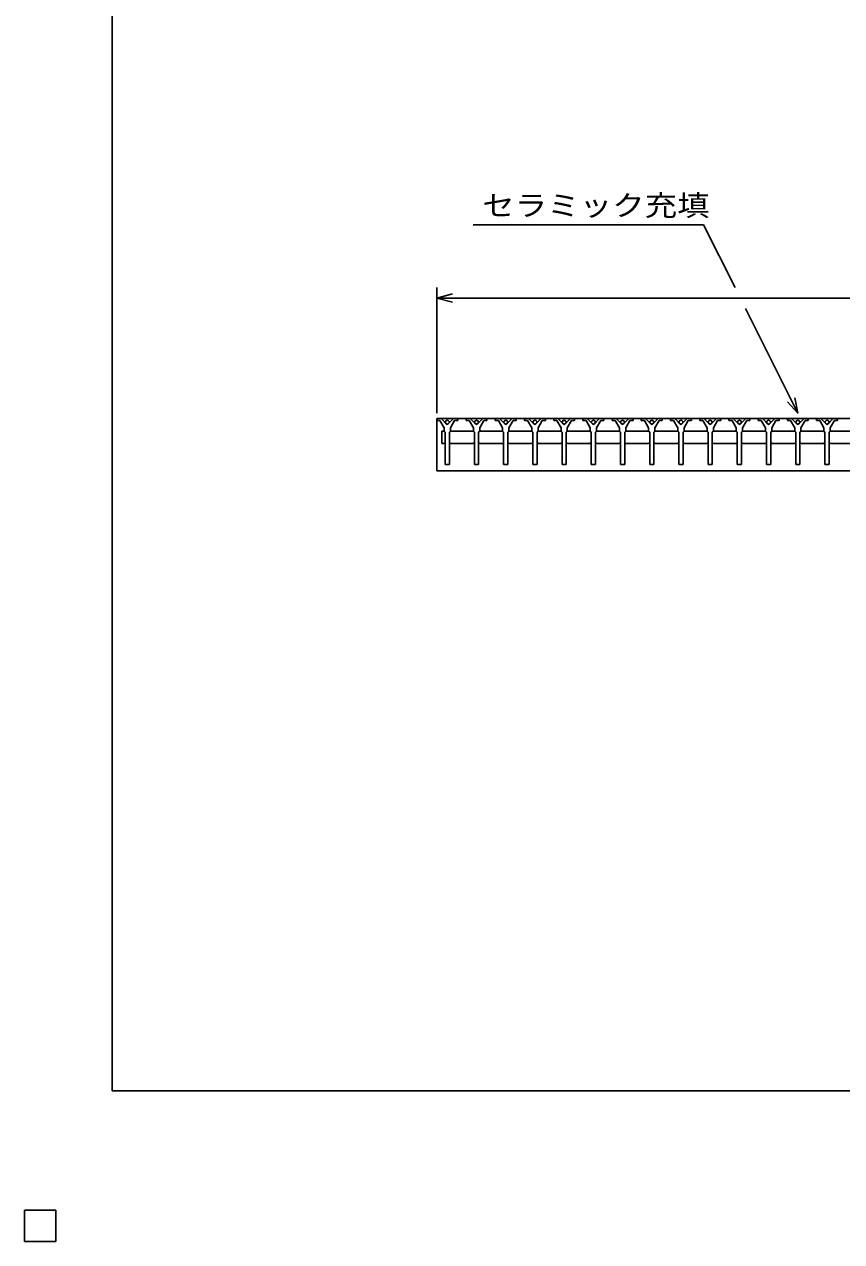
# Model space of a CAD drawing. Units: millimetres, scale not verified. Extents: x -1820 to 1724, y -1285 to 1059.
# Drawn here: x -1820 to -1039, y -1285 to -122 of the extents above; entities that cross this region are included whole.
import ezdxf
from ezdxf.enums import TextEntityAlignment as Align

# ---------------------------------------------------------------- set-up
doc = ezdxf.new("R2010")
doc.units = ezdxf.units.MM
doc.header["$LTSCALE"] = 10
for name, color, linetype, lineweight in [('0_2', 150, 'Continuous', 25), ('16', 3, 'Continuous', 25), ('22', 2, 'Continuous', 25)]:
    doc.layers.add(name, color=color, linetype=linetype, lineweight=lineweight)
doc.styles.add('ベクトル', font='')
doc.styles.get('ベクトル').set_extended_font_data('ベクトル')

msp = doc.modelspace()

# ---------------------------------------------------------------- linework, layer by layer
at = {"layer": '0_2'}
for p, q in [((-1736, -1141), (-1736, 1059)), ((1724, -1141), (-1736, -1141))]:
    msp.add_line(p, q, dxfattribs=at)
at = {"layer": '16'}
for p, q in [((-1426, -498.5), (-1426, -500.5)), ((-1422, -498.5), (-1426, -498.5)), ((-1426, -498.5), (-430, -498.5)), ((-1426, -498.5), (-1426, -548.5)), ((-1416, -504.5), (-1422, -498.5)), ((-1410, -498.5), (-1416, -504.5)), ((-1406, -498.5), (-1410, -498.5)), ((-1406, -500.5), (-1406, -498.5)), ((-1398.1, -498.5), (-1398.1, -500.5)), ((-1394.1, -498.5), (-1398.1, -498.5)), ((-1388.1, -504.5), (-1394.1, -498.5)), ((-1382.1, -498.5), (-1388.1, -504.5)), ((-1378.1, -498.5), (-1382.1, -498.5)), ((-1378.1, -500.5), (-1378.1, -498.5)), ((-1370.2, -498.5), (-1370.2, -500.5)), ((-1366.2, -498.5), (-1370.2, -498.5)), ((-1360.2, -504.5), (-1366.2, -498.5)), ((-1354.2, -498.5), (-1360.2, -504.5)), ((-1350.2, -498.5), (-1354.2, -498.5)), ((-1350.2, -500.5), (-1350.2, -498.5)), ((-1342.3, -498.5), (-1342.3, -500.5)), ((-1338.3, -498.5), (-1342.3, -498.5)), ((-1332.3, -504.5), (-1338.3, -498.5)), ((-1326.3, -498.5), (-1332.3, -504.5)), ((-1322.3, -498.5), (-1326.3, -498.5)), ((-1322.3, -500.5), (-1322.3, -498.5)), ((-1314.4, -498.5), (-1314.4, -500.5)), ((-1310.4, -498.5), (-1314.4, -498.5)), ((-1304.4, -504.5), (-1310.4, -498.5)), ((-1298.4, -498.5), (-1304.4, -504.5)), ((-1294.4, -498.5), (-1298.4, -498.5)), ((-1294.4, -500.5), (-1294.4, -498.5)), ((-1286.5, -498.5), (-1286.5, -500.5)), ((-1282.5, -498.5), (-1286.5, -498.5)), ((-1276.5, -504.5), (-1282.5, -498.5)), ((-1270.5, -498.5), (-1276.5, -504.5)), ((-1266.5, -498.5), (-1270.5, -498.5)), ((-1266.5, -500.5), (-1266.5, -498.5)), ((-1258.6, -498.5), (-1258.6, -500.5)), ((-1254.6, -498.5), (-1258.6, -498.5)), ((-1248.6, -504.5), (-1254.6, -498.5)), ((-1242.6, -498.5), (-1248.6, -504.5)), ((-1238.6, -498.5), (-1242.6, -498.5)), ((-1238.6, -500.5), (-1238.6, -498.5)), ((-1230.7, -498.5), (-1230.7, -500.5)), ((-1226.7, -498.5), (-1230.7, -498.5)), ((-1220.7, -504.5), (-1226.7, -498.5)), ((-1214.7, -498.5), (-1220.7, -504.5)), ((-1210.7, -498.5), (-1214.7, -498.5)), ((-1210.7, -500.5), (-1210.7, -498.5)), ((-1202.8, -498.5), (-1202.8, -500.5)), ((-1198.8, -498.5), (-1202.8, -498.5)), ((-1192.8, -504.5), (-1198.8, -498.5)), ((-1186.8, -498.5), (-1192.8, -504.5)), ((-1182.8, -498.5), (-1186.8, -498.5)), ((-1182.8, -500.5), (-1182.8, -498.5)), ((-1174.9, -498.5), (-1174.9, -500.5)), ((-1170.9, -498.5), (-1174.9, -498.5)), ((-1164.9, -504.5), (-1170.9, -498.5)), ((-1158.9, -498.5), (-1164.9, -504.5)), ((-1154.9, -498.5), (-1158.9, -498.5)), ((-1154.9, -500.5), (-1154.9, -498.5)), ((-1147, -498.5), (-1147, -500.5)), ((-1143, -498.5), (-1147, -498.5)), ((-1137, -504.5), (-1143, -498.5)), ((-1131, -498.5), (-1137, -504.5)), ((-1127, -498.5), (-1131, -498.5)), ((-1127, -500.5), (-1127, -498.5)), ((-1119.1, -498.5), (-1119.1, -500.5)), ((-1115.1, -498.5), (-1119.1, -498.5)), ((-1109.1, -504.5), (-1115.1, -498.5)), ((-1103.1, -498.5), (-1109.1, -504.5)), ((-1099.1, -498.5), (-1103.1, -498.5)), ((-1099.1, -500.5), (-1099.1, -498.5)), ((-1091.2, -498.5), (-1091.2, -500.5)), ((-1087.2, -498.5), (-1091.2, -498.5)), ((-1081.2, -504.5), (-1087.2, -498.5)), ((-1075.2, -498.5), (-1081.2, -504.5)), ((-1071.2, -498.5), (-1075.2, -498.5)), ((-1071.2, -500.5), (-1071.2, -498.5)), ((-1063.3, -498.5), (-1063.3, -500.5)), ((-1059.3, -498.5), (-1063.3, -498.5)), ((-1053.3, -504.5), (-1059.3, -498.5)), ((-1047.3, -498.5), (-1053.3, -504.5)), ((-1043.3, -498.5), (-1047.3, -498.5)), ((-1043.3, -500.5), (-1043.3, -498.5)), ((-1426, -500.5), (-1423, -500.5)), ((-1423, -500.5), (-1419, -507.5)), ((-1419.25, -510.5), (-1421.25, -510.5)), ((-1421.25, -510.5), (-1421.25, -522.5)), ((-1418.25, -511.5), (-1419.25, -510.5)), ((-1419, -507.5), (-1419, -510.5)), ((-1419, -510.5), (-1418, -511.5)), ((-1418, -511.5), (-1418, -542.5)), ((-1414, -511.5), (-1413, -510.5)), ((-1414, -542.5), (-1414, -511.5)), ((-1413.75, -511.5), (-1412.75, -510.5)), ((-1413, -507.5), (-1409, -500.5)), ((-1413, -510.5), (-1413, -507.5)), ((-1412.75, -510.5), (-1391.35, -510.5)), ((-1409, -500.5), (-1406, -500.5)), ((-1398.1, -500.5), (-1395.1, -500.5)), ((-1395.1, -500.5), (-1391.1, -507.5)), ((-1391.35, -510.5), (-1390.35, -511.5)), ((-1391.1, -507.5), (-1391.1, -510.5)), ((-1391.1, -510.5), (-1390.1, -511.5)), ((-1390.1, -511.5), (-1390.1, -542.5)), ((-1386.1, -511.5), (-1385.1, -510.5)), ((-1386.1, -542.5), (-1386.1, -511.5)), ((-1385.85, -511.5), (-1384.85, -510.5)), ((-1385.1, -507.5), (-1381.1, -500.5)), ((-1385.1, -510.5), (-1385.1, -507.5)), ((-1384.85, -510.5), (-1363.45, -510.5)), ((-1381.1, -500.5), (-1378.1, -500.5)), ((-1370.2, -500.5), (-1367.2, -500.5)), ((-1367.2, -500.5), (-1363.2, -507.5)), ((-1363.45, -510.5), (-1362.45, -511.5)), ((-1363.2, -507.5), (-1363.2, -510.5)), ((-1363.2, -510.5), (-1362.2, -511.5)), ((-1362.2, -511.5), (-1362.2, -542.5)), ((-1358.2, -511.5), (-1357.2, -510.5)), ((-1358.2, -542.5), (-1358.2, -511.5)), ((-1357.95, -511.5), (-1356.95, -510.5)), ((-1357.2, -507.5), (-1353.2, -500.5)), ((-1357.2, -510.5), (-1357.2, -507.5)), ((-1356.95, -510.5), (-1335.55, -510.5)), ((-1353.2, -500.5), (-1350.2, -500.5)), ((-1342.3, -500.5), (-1339.3, -500.5)), ((-1339.3, -500.5), (-1335.3, -507.5)), ((-1335.55, -510.5), (-1334.55, -511.5)), ((-1335.3, -507.5), (-1335.3, -510.5)), ((-1335.3, -510.5), (-1334.3, -511.5)), ((-1334.3, -511.5), (-1334.3, -542.5)), ((-1330.3, -511.5), (-1329.3, -510.5)), ((-1330.3, -542.5), (-1330.3, -511.5)), ((-1330.05, -511.5), (-1329.05, -510.5)), ((-1329.3, -507.5), (-1325.3, -500.5)), ((-1329.3, -510.5), (-1329.3, -507.5)), ((-1329.05, -510.5), (-1307.65, -510.5)), ((-1325.3, -500.5), (-1322.3, -500.5)), ((-1314.4, -500.5), (-1311.4, -500.5)), ((-1311.4, -500.5), (-1307.4, -507.5)), ((-1307.65, -510.5), (-1306.65, -511.5)), ((-1307.4, -507.5), (-1307.4, -510.5)), ((-1307.4, -510.5), (-1306.4, -511.5)), ((-1306.4, -511.5), (-1306.4, -542.5)), ((-1302.4, -511.5), (-1301.4, -510.5)), ((-1302.4, -542.5), (-1302.4, -511.5)), ((-1302.15, -511.5), (-1301.15, -510.5)), ((-1301.4, -507.5), (-1297.4, -500.5)), ((-1301.4, -510.5), (-1301.4, -507.5)), ((-1301.15, -510.5), (-1279.75, -510.5)), ((-1297.4, -500.5), (-1294.4, -500.5)), ((-1286.5, -500.5), (-1283.5, -500.5)), ((-1283.5, -500.5), (-1279.5, -507.5)), ((-1279.75, -510.5), (-1278.75, -511.5)), ((-1279.5, -507.5), (-1279.5, -510.5)), ((-1279.5, -510.5), (-1278.5, -511.5)), ((-1278.5, -511.5), (-1278.5, -542.5)), ((-1274.5, -511.5), (-1273.5, -510.5)), ((-1274.5, -542.5), (-1274.5, -511.5)), ((-1274.25, -511.5), (-1273.25, -510.5)), ((-1273.5, -507.5), (-1269.5, -500.5)), ((-1273.5, -510.5), (-1273.5, -507.5)), ((-1273.25, -510.5), (-1251.85, -510.5)), ((-1269.5, -500.5), (-1266.5, -500.5)), ((-1258.6, -500.5), (-1255.6, -500.5)), ((-1255.6, -500.5), (-1251.6, -507.5)), ((-1251.85, -510.5), (-1250.85, -511.5)), ((-1251.6, -507.5), (-1251.6, -510.5)), ((-1251.6, -510.5), (-1250.6, -511.5)), ((-1250.6, -511.5), (-1250.6, -542.5)), ((-1246.6, -511.5), (-1245.6, -510.5)), ((-1246.6, -542.5), (-1246.6, -511.5)), ((-1246.35, -511.5), (-1245.35, -510.5)), ((-1245.6, -507.5), (-1241.6, -500.5)), ((-1245.6, -510.5), (-1245.6, -507.5)), ((-1245.35, -510.5), (-1223.95, -510.5)), ((-1241.6, -500.5), (-1238.6, -500.5)), ((-1230.7, -500.5), (-1227.7, -500.5)), ((-1227.7, -500.5), (-1223.7, -507.5)), ((-1223.95, -510.5), (-1222.95, -511.5)), ((-1223.7, -507.5), (-1223.7, -510.5)), ((-1223.7, -510.5), (-1222.7, -511.5)), ((-1222.7, -511.5), (-1222.7, -542.5)), ((-1218.7, -511.5), (-1217.7, -510.5)), ((-1218.7, -542.5), (-1218.7, -511.5)), ((-1218.45, -511.5), (-1217.45, -510.5)), ((-1217.7, -507.5), (-1213.7, -500.5)), ((-1217.7, -510.5), (-1217.7, -507.5)), ((-1217.45, -510.5), (-1196.05, -510.5)), ((-1213.7, -500.5), (-1210.7, -500.5)), ((-1202.8, -500.5), (-1199.8, -500.5)), ((-1199.8, -500.5), (-1195.8, -507.5)), ((-1196.05, -510.5), (-1195.05, -511.5)), ((-1195.8, -507.5), (-1195.8, -510.5)), ((-1195.8, -510.5), (-1194.8, -511.5)), ((-1194.8, -511.5), (-1194.8, -542.5)), ((-1190.8, -511.5), (-1189.8, -510.5)), ((-1190.8, -542.5), (-1190.8, -511.5)), ((-1190.55, -511.5), (-1189.55, -510.5)), ((-1189.8, -507.5), (-1185.8, -500.5)), ((-1189.8, -510.5), (-1189.8, -507.5)), ((-1189.55, -510.5), (-1168.15, -510.5)), ((-1185.8, -500.5), (-1182.8, -500.5)), ((-1174.9, -500.5), (-1171.9, -500.5)), ((-1171.9, -500.5), (-1167.9, -507.5)), ((-1168.15, -510.5), (-1167.15, -511.5)), ((-1167.9, -507.5), (-1167.9, -510.5)), ((-1167.9, -510.5), (-1166.9, -511.5)), ((-1166.9, -511.5), (-1166.9, -542.5)), ((-1162.9, -511.5), (-1161.9, -510.5)), ((-1162.9, -542.5), (-1162.9, -511.5)), ((-1162.65, -511.5), (-1161.65, -510.5)), ((-1161.9, -507.5), (-1157.9, -500.5)), ((-1161.9, -510.5), (-1161.9, -507.5)), ((-1161.65, -510.5), (-1140.25, -510.5)), ((-1157.9, -500.5), (-1154.9, -500.5)), ((-1147, -500.5), (-1144, -500.5)), ((-1144, -500.5), (-1140, -507.5)), ((-1140.25, -510.5), (-1139.25, -511.5)), ((-1140, -507.5), (-1140, -510.5)), ((-1140, -510.5), (-1139, -511.5)), ((-1139, -511.5), (-1139, -542.5)), ((-1135, -511.5), (-1134, -510.5)), ((-1135, -542.5), (-1135, -511.5)), ((-1134.75, -511.5), (-1133.75, -510.5)), ((-1134, -507.5), (-1130, -500.5)), ((-1134, -510.5), (-1134, -507.5)), ((-1133.75, -510.5), (-1112.35, -510.5)), ((-1130, -500.5), (-1127, -500.5)), ((-1119.1, -500.5), (-1116.1, -500.5)), ((-1116.1, -500.5), (-1112.1, -507.5)), ((-1112.35, -510.5), (-1111.35, -511.5)), ((-1112.1, -507.5), (-1112.1, -510.5)), ((-1112.1, -510.5), (-1111.1, -511.5)), ((-1111.1, -511.5), (-1111.1, -542.5)), ((-1107.1, -511.5), (-1106.1, -510.5)), ((-1107.1, -542.5), (-1107.1, -511.5)), ((-1106.85, -511.5), (-1105.85, -510.5)), ((-1106.1, -507.5), (-1102.1, -500.5)), ((-1106.1, -510.5), (-1106.1, -507.5)), ((-1105.85, -510.5), (-1084.45, -510.5)), ((-1102.1, -500.5), (-1099.1, -500.5)), ((-1091.2, -500.5), (-1088.2, -500.5)), ((-1088.2, -500.5), (-1084.2, -507.5)), ((-1084.45, -510.5), (-1083.45, -511.5)), ((-1084.2, -507.5), (-1084.2, -510.5)), ((-1084.2, -510.5), (-1083.2, -511.5)), ((-1083.2, -511.5), (-1083.2, -542.5)), ((-1079.2, -511.5), (-1078.2, -510.5)), ((-1079.2, -542.5), (-1079.2, -511.5)), ((-1078.95, -511.5), (-1077.95, -510.5)), ((-1078.2, -507.5), (-1074.2, -500.5)), ((-1078.2, -510.5), (-1078.2, -507.5)), ((-1077.95, -510.5), (-1056.55, -510.5)), ((-1074.2, -500.5), (-1071.2, -500.5)), ((-1063.3, -500.5), (-1060.3, -500.5)), ((-1060.3, -500.5), (-1056.3, -507.5)), ((-1056.55, -510.5), (-1055.55, -511.5)), ((-1056.3, -507.5), (-1056.3, -510.5)), ((-1056.3, -510.5), (-1055.3, -511.5)), ((-1055.3, -511.5), (-1055.3, -542.5)), ((-1051.3, -511.5), (-1050.3, -510.5)), ((-1051.3, -542.5), (-1051.3, -511.5)), ((-1051.05, -511.5), (-1050.05, -510.5)), ((-1050.3, -507.5), (-1046.3, -500.5)), ((-1050.3, -510.5), (-1050.3, -507.5)), ((-1050.05, -510.5), (-1028.65, -510.5)), ((-1046.3, -500.5), (-1043.3, -500.5)), ((-1421.25, -522.5), (-1419.25, -522.5)), ((-1419.25, -522.5), (-1418.25, -521.5)), ((-1412.75, -522.5), (-1413.75, -521.5)), ((-1391.35, -522.5), (-1412.75, -522.5)), ((-1390.35, -521.5), (-1391.35, -522.5)), ((-1384.85, -522.5), (-1385.85, -521.5)), ((-1363.45, -522.5), (-1384.85, -522.5)), ((-1362.45, -521.5), (-1363.45, -522.5)), ((-1356.95, -522.5), (-1357.95, -521.5)), ((-1335.55, -522.5), (-1356.95, -522.5)), ((-1334.55, -521.5), (-1335.55, -522.5)), ((-1329.05, -522.5), (-1330.05, -521.5)), ((-1307.65, -522.5), (-1329.05, -522.5)), ((-1306.65, -521.5), (-1307.65, -522.5)), ((-1301.15, -522.5), (-1302.15, -521.5)), ((-1279.75, -522.5), (-1301.15, -522.5)), ((-1278.75, -521.5), (-1279.75, -522.5)), ((-1273.25, -522.5), (-1274.25, -521.5)), ((-1251.85, -522.5), (-1273.25, -522.5)), ((-1250.85, -521.5), (-1251.85, -522.5)), ((-1245.35, -522.5), (-1246.35, -521.5)), ((-1223.95, -522.5), (-1245.35, -522.5)), ((-1222.95, -521.5), (-1223.95, -522.5)), ((-1217.45, -522.5), (-1218.45, -521.5)), ((-1196.05, -522.5), (-1217.45, -522.5)), ((-1195.05, -521.5), (-1196.05, -522.5)), ((-1189.55, -522.5), (-1190.55, -521.5)), ((-1168.15, -522.5), (-1189.55, -522.5)), ((-1167.15, -521.5), (-1168.15, -522.5)), ((-1161.65, -522.5), (-1162.65, -521.5)), ((-1140.25, -522.5), (-1161.65, -522.5)), ((-1139.25, -521.5), (-1140.25, -522.5)), ((-1133.75, -522.5), (-1134.75, -521.5)), ((-1112.35, -522.5), (-1133.75, -522.5)), ((-1111.35, -521.5), (-1112.35, -522.5)), ((-1105.85, -522.5), (-1106.85, -521.5)), ((-1084.45, -522.5), (-1105.85, -522.5)), ((-1083.45, -521.5), (-1084.45, -522.5)), ((-1077.95, -522.5), (-1078.95, -521.5)), ((-1056.55, -522.5), (-1077.95, -522.5)), ((-1055.55, -521.5), (-1056.55, -522.5)), ((-1050.05, -522.5), (-1051.05, -521.5)), ((-1028.65, -522.5), (-1050.05, -522.5)), ((-1418, -542.5), (-1414, -542.5)), ((-1390.1, -542.5), (-1386.1, -542.5)), ((-1362.2, -542.5), (-1358.2, -542.5)), ((-1334.3, -542.5), (-1330.3, -542.5)), ((-1306.4, -542.5), (-1302.4, -542.5)), ((-1278.5, -542.5), (-1274.5, -542.5)), ((-1250.6, -542.5), (-1246.6, -542.5)), ((-1222.7, -542.5), (-1218.7, -542.5)), ((-1194.8, -542.5), (-1190.8, -542.5)), ((-1166.9, -542.5), (-1162.9, -542.5)), ((-1139, -542.5), (-1135, -542.5)), ((-1111.1, -542.5), (-1107.1, -542.5)), ((-1083.2, -542.5), (-1079.2, -542.5)), ((-1055.3, -542.5), (-1051.3, -542.5)), ((-1426, -548.5), (-430, -548.5)), ((-1820, -1255), (-1790, -1255)), ((-1820, -1285), (-1820, -1255)), ((-1820, -1255), (-1790, -1255)), ((-1820, -1285), (-1820, -1255)), ((-1820, -1255), (-1790, -1255)), ((-1820, -1285), (-1820, -1255)), ((-1820, -1255), (-1790, -1255)), ((-1820, -1285), (-1820, -1255)), ((-1820, -1255), (-1790, -1255)), ((-1820, -1285), (-1820, -1255)), ((-1790, -1285), (-1790, -1255)), ((-1790, -1285), (-1790, -1255)), ((-1790, -1285), (-1790, -1255)), ((-1790, -1285), (-1790, -1255)), ((-1790, -1285), (-1790, -1255)), ((-1820, -1285), (-1790, -1285)), ((-1820, -1285), (-1790, -1285)), ((-1820, -1285), (-1790, -1285)), ((-1820, -1285), (-1790, -1285)), ((-1820, -1285), (-1790, -1285))]:
    msp.add_line(p, q, dxfattribs=at)
for centre in [(-1416, -502), (-1388.1, -502), (-1360.2, -502), (-1332.3, -502), (-1304.4, -502), (-1276.5, -502), (-1248.6, -502), (-1220.7, -502), (-1192.8, -502), (-1164.9, -502), (-1137, -502), (-1109.1, -502), (-1081.2, -502), (-1053.3, -502)]:
    msp.add_circle(centre, 1.8, dxfattribs=at)
at = {"layer": '22', "color": 4}
for p, q in [((-1391.2, -313.5), (-1171.2, -313.5)), ((-1141.2, -373.5), (-1171.2, -313.5)), ((-1426, -493.5), (-1426, -373.5)), ((-1426, -383.5), (-1411, -379.5)), ((-1411, -387.5), (-1426, -383.5)), ((-1426, -383.5), (-430, -383.5)), ((-1081.2, -493.5), (-1131.2, -393.5)), ((-1081.2, -493.5), (-1091.2, -482.5)), ((-1081.2, -493.5), (-1084.2, -478.9)), ((-1790, -1255), (-1820, -1255)), ((-1820, -1255), (-1820, -1285)), ((-1790, -1255), (-1820, -1255)), ((-1820, -1255), (-1820, -1285)), ((-1790, -1255), (-1820, -1255)), ((-1820, -1255), (-1820, -1285)), ((-1790, -1285), (-1790, -1255)), ((-1790, -1285), (-1790, -1255)), ((-1790, -1285), (-1790, -1255)), ((-1820, -1285), (-1790, -1285)), ((-1820, -1285), (-1790, -1285)), ((-1820, -1285), (-1790, -1285))]:
    msp.add_line(p, q, dxfattribs=at)
at = {"layer": '22'}
for p, q in [((-1790, -1255), (-1820, -1255)), ((-1820, -1255), (-1820, -1285)), ((-1790, -1255), (-1820, -1255)), ((-1820, -1255), (-1820, -1285)), ((-1790, -1255), (-1820, -1255)), ((-1820, -1255), (-1820, -1285)), ((-1790, -1285), (-1790, -1255)), ((-1790, -1285), (-1790, -1255)), ((-1790, -1285), (-1790, -1255)), ((-1820, -1285), (-1790, -1285)), ((-1820, -1285), (-1790, -1285)), ((-1820, -1285), (-1790, -1285))]:
    msp.add_line(p, q, dxfattribs=at)

# ---------------------------------------------------------------- texts
at = {"layer": '22', "style": 'ベクトル', "width": 1.15}
msp.add_text('セラミック充填', height=19.79, dxfattribs=at).set_placement((-1382.7, -295), align=Align.MIDDLE_LEFT)

doc.saveas('drawing.dxf')
